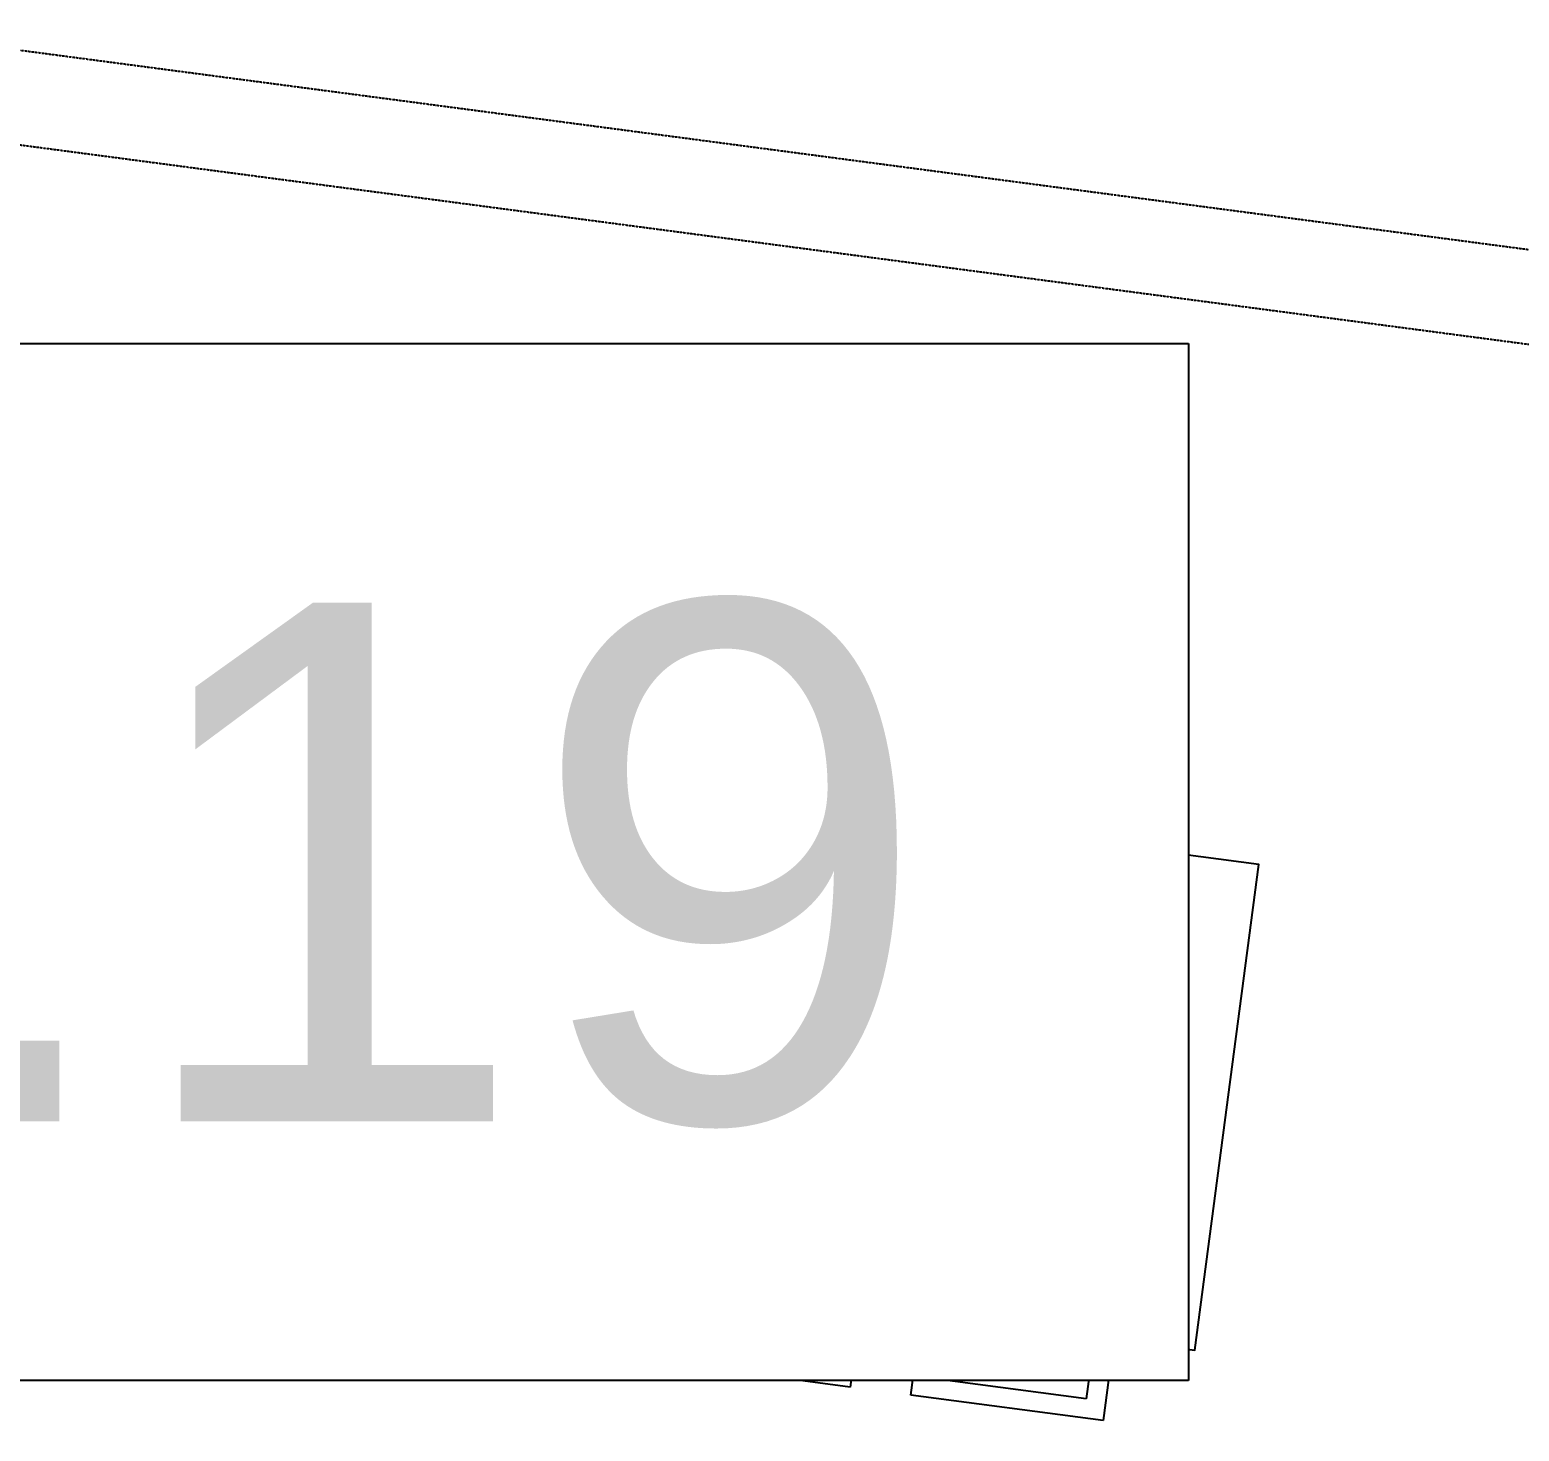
# Model space of a CAD drawing. Header units: millimetres. Extents: x -179928 to 528275, y -469666 to 511935.
# Drawn here: x 106965 to 110613, y 95167 to 98599 of the extents above; entities that cross this region are included whole.
import ezdxf

# ---------------------------------------------------------------- set-up
doc = ezdxf.new("R2010")
doc.units = ezdxf.units.MM
doc.linetypes.add('DASHED', pattern=[0.75, 0.5, -0.25])
for name, color, linetype in [('ad-Furniture', 8, 'Continuous'), ('ad-Lvl-Plinth', 30, 'Continuous'), ('ad-Text main', 7, 'Continuous')]:
    doc.layers.add(name, color=color, linetype=linetype)
doc.styles.add('Sections_The woods Site plan_Entrances$0$Standard', font='arial.ttf')
doc.styles.get("Standard").update_dxf_attribs({"font": 'arial.ttf'})

# ---------------------------------------------------------------- blocks, each defined once
blk = doc.blocks.new('zw$3849')
at = {"layer": 'ad-Text main', "insert": (9825.3, 6688.5), "char_height": 100, "width": 1424.195, "attachment_point": 5, "bg_fill": 2}
blk.add_mtext("DINING\\P15'-3'' x 12'-10''", dxfattribs=at)
blk = doc.blocks.new('$0$Chair')
for p, q in [((200, 237.5), (0, 237.5)), ((0, 237.5), (0, -237.5)), ((200, -237.5), (200, 237.5)), ((152.5, 190), (0, 190)), ((152.5, -190), (152.5, 190)), ((0, -190), (152.5, -190)), ((0, -237.5), (200, -237.5))]:
    blk.add_line(p, q)
blk = doc.blocks.new('$0$D.Table')
at = {"layer": 'ad-Furniture'}
blk.add_lwpolyline([(-1062.5, 600), (1062.5, 600), (1062.5, -600), (-1062.5, -600)], close=True, dxfattribs=at)
at = {"layer": 'ad-Furniture', "xscale": -1}
for p, rotation in [((-625, 600), 270), ((0, -600), 89.99999999999993), ((625, -600), 89.99999999999993)]:
    blk.add_blockref('$0$Chair', p, dxfattribs=dict(at, rotation=rotation))
at = {"layer": 'ad-Furniture'}
for p, rotation in [((0, 600), 90), ((625, 600), 90), ((-625, -600), 270)]:
    blk.add_blockref('$0$Chair', p, dxfattribs=dict(at, rotation=rotation))
blk = doc.blocks.new('1625_East Villa')
at = {"layer": 'ad-Furniture', "linetype": 'DASHED'}
for points in [[(7240, 8875), (11890, 8875)], [(7240, 8645), (11890, 8645)]]:
    blk.add_lwpolyline(points, dxfattribs=at)
at = {"layer": 'ad-Furniture', "xscale": -1, "rotation": 180}
blk.add_blockref('$0$D.Table', (9827.5, 6695), dxfattribs=at)
at = {"layer": 'ad-Text main'}
blk.add_blockref('zw$3849', (0, 0), dxfattribs=at)
blk = doc.blocks.new("All Plot's Villa Plans")
at = {"ltscale": 5, "rotation": 352.4703876422526}
blk.add_blockref('1625_East Villa', (98223.1, 90749.5), dxfattribs=at)
blk = doc.blocks.new('zw$63CD')
at = {"layer": 'ad-Lvl-Plinth', "insert": (112442.6, -2866.6), "char_height": 1269.985, "width": 5416.267, "attachment_point": 5, "style": 'Sections_The woods Site plan_Entrances$0$Standard', "bg_fill": 19, "box_fill_scale": 1.5, "bg_fill_color": 257, "bg_fill_transparency": 0}
blk.add_mtext('\\pxt4;499.19', dxfattribs=at)

msp = doc.modelspace()

# ---------------------------------------------------------------- block references
at = {"ltscale": 5}
msp.add_blockref("All Plot's Villa Plans", (0, 0), dxfattribs=at)

# ---------------------------------------------------------------- next in the draw order: block references
at = {"layer": 'ad-Lvl-Plinth', "ltscale": 5}
msp.add_blockref('zw$63CD', (-5982.9, 99418.6), dxfattribs=at)

doc.saveas('drawing.dxf')
